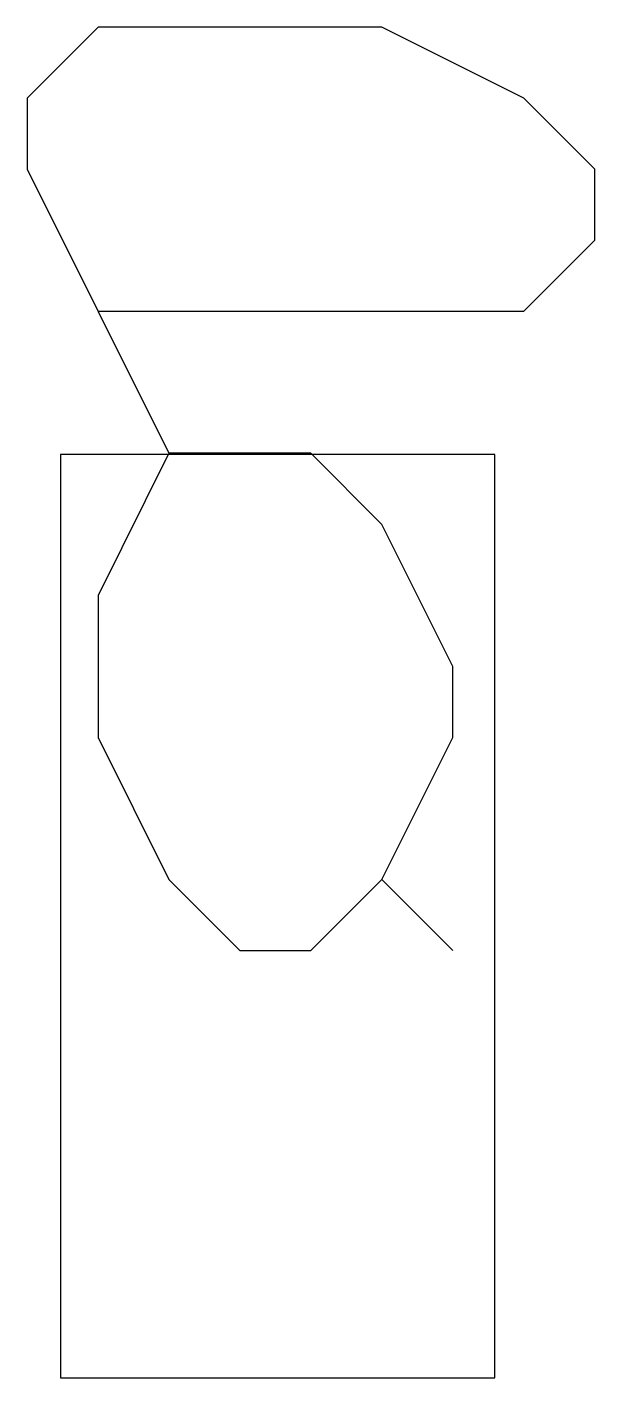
# Model space of a CAD drawing. Extents: x -1.5 to 23.2, y 0 to 58.5.
import ezdxf

# ---------------------------------------------------------------- set-up
doc = ezdxf.new("R2010")
doc.units = 0
doc.header["$MEASUREMENT"] = 0
doc.layers.get('0').update_dxf_attribs({"linetype": 'CONTINUOUS'})

msp = doc.modelspace()

# ---------------------------------------------------------------- linework, layer by layer
at = {"color": 0}
for p, q in [((1.622, 58.508), (-1.455, 55.431)), ((13.929, 58.508), (1.622, 58.508)), ((20.083, 55.431), (13.929, 58.508)), ((-1.455, 55.431), (-1.455, 52.354)), ((23.16, 52.354), (20.083, 55.431)), ((-1.455, 52.354), (4.698, 40.047)), ((23.16, 49.277), (23.16, 52.354)), ((20.083, 46.2), (23.16, 49.277)), ((1.622, 46.2), (20.083, 46.2)), ((4.698, 40.047), (1.622, 33.893)), ((10.852, 40.047), (4.698, 40.047)), ((13.929, 36.97), (10.852, 40.047)), ((17.006, 30.816), (13.929, 36.97)), ((1.622, 33.893), (1.622, 27.739)), ((17.006, 27.739), (17.006, 30.816)), ((1.622, 27.739), (4.698, 21.585)), ((13.929, 21.585), (17.006, 27.739)), ((4.698, 21.585), (7.775, 18.508)), ((10.852, 18.508), (13.929, 21.585)), ((13.929, 21.585), (17.006, 18.508)), ((17.006, 18.508), (13.929, 21.585)), ((7.775, 18.508), (10.852, 18.508))]:
    msp.add_line(p, q, dxfattribs=at)
at = {"linetype": 'CONTINUOUS'}
msp.add_lwpolyline([(0, 0), (18.819, 0), (18.819, 40), (0, 40)], close=True, dxfattribs=at)

doc.saveas('drawing.dxf')
